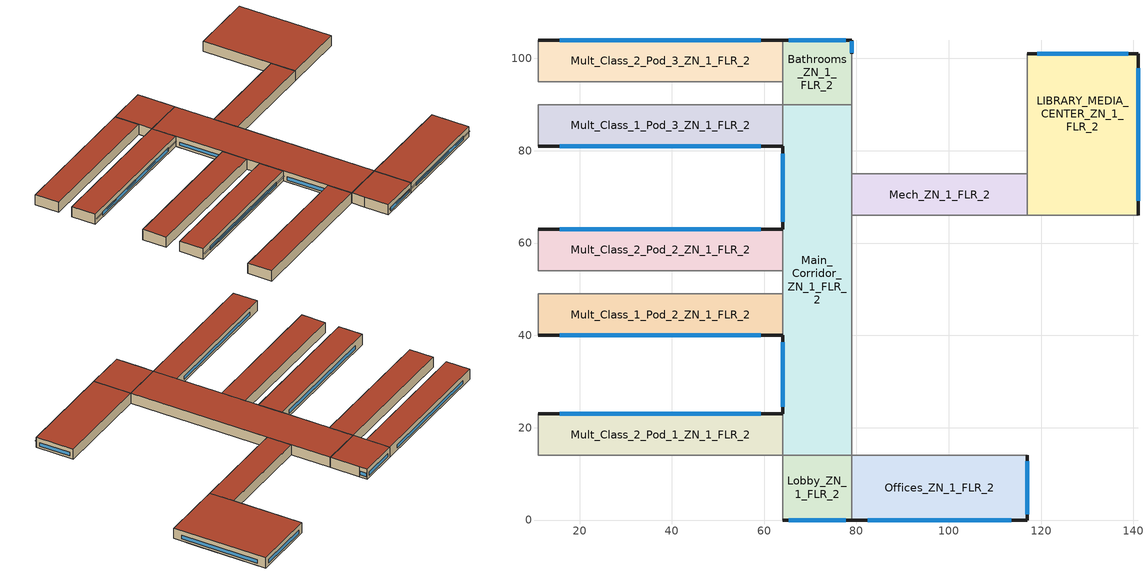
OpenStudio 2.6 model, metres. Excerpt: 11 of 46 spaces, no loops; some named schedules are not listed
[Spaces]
Bathrooms_ZN_1_FLR_2
 floor to Bathrooms_ZN_1_FLR_1: 79,104 79,90 64,90 64,104 z4
 wall outside (BTAP-Ext-Wall-Mass:U-0.315-:{ "cond"=>0.29} adj ext wall insulation): 79,101 79,104 64,104 z4:8
 wall to Auditorium_ZN_1_FLR_1: 79,90 79,101 z4:8
 wall to Mult_Class_2_Pod_3_ZN_1_FLR_2: 64,104 64,95 z4:8
 wall to Corridor_Pod_3_ZN_1_FLR_2: 64,95 64,90 z4:8
 wall to Main_Corridor_ZN_1_FLR_2: 64,90 79,90 z4:8
 window: 79,101.29 79,103.71 z4.91:6.24; 77.64,104 65.36,104 z4.91:6.22
 roof outside (BTAP-Ext-Roof-Metal:U-0.193-:{ "cond"=>0.164} adj roof insulation): 79,90 79,104 64,104 64,90 z8
Offices_ZN_1_FLR_2
 floor to Offices_ZN_1_FLR_1: 117,14 117,0 79,0 79,14 z4
 wall outside (BTAP-Ext-Wall-Mass:U-0.315-:{ "cond"=>0.29} adj ext wall insulation): 79,0 117,0 117,14 z4:8
 wall to Lobby_ZN_1_FLR_2: 79,14 79,0 z4:8
 wall to Gym_ZN_1_FLR_1: 117,14 79,14 z4:8
 window: 82.41,0 113.59,0 z4.9:6.22; 117,1.27 117,12.73 z4.91:6.22
 roof outside (BTAP-Ext-Roof-Metal:U-0.193-:{ "cond"=>0.164} adj roof insulation): 117,0 117,14 79,14 79,0 z8
Mult_Class_2_Pod_2_ZN_1_FLR_2
 floor to Mult_Class_2_Pod_2_ZN_1_FLR_1: 64,63 64,54 11,54 11,63 z4
 wall outside (BTAP-Ext-Wall-Mass:U-0.315-:{ "cond"=>0.29} adj ext wall insulation): 64,63 11,63 z4:8
 wall to Corridor_Pod_2_ZN_1_FLR_2: 11,54 64,54 z4:8
 wall to Main_Corridor_ZN_1_FLR_2: 64,54 64,63 z4:8
 wall to Corner_Class_2_Pod_2_ZN_1_FLR_2: 11,63 11,54 z4:8
 window: 59.25,63 15.75,63 z4.9:6.22
 roof outside (BTAP-Ext-Roof-Metal:U-0.193-:{ "cond"=>0.164} adj roof insulation): 64,54 64,63 11,63 11,54 z8
Mech_ZN_1_FLR_2
 floor to Mech_ZN_1_FLR_1: 117,75 117,66 79,66 79,75 z4
 wall to Gym_ZN_1_FLR_1: 79,66 117,66 z4:8
 wall to Main_Corridor_ZN_1_FLR_2: 79,75 79,66 z4:8
 wall to Auditorium_ZN_1_FLR_1: 117,75 79,75 z4:8
 wall to LIBRARY_MEDIA_CENTER_ZN_1_FLR_2: 117,66 117,75 z4:8
 roof outside (BTAP-Ext-Roof-Metal:U-0.193-:{ "cond"=>0.164} adj roof insulation): 117,66 117,75 79,75 79,66 z8
LIBRARY_MEDIA_CENTER_ZN_1_FLR_2
 floor to Kitchen_ZN_1_FLR_1: 141,75 141,66 117,66 117,75 z4
 floor to Cafeteria_ZN_1_FLR_1: 141,101 141,75 117,75 117,101 z4
 wall outside (BTAP-Ext-Wall-Mass:U-0.315-:{ "cond"=>0.29} adj ext wall insulation): 141,66 141,101 117,101 z4:8
 wall to Auditorium_ZN_1_FLR_1: 117,101 117,75 z4:8
 wall to Aux_Gym_ZN_1_FLR_1: 117,66 141,66 z4:8
 window: 141,69.14 141,97.86 z4.9:6.22; 138.84,101 119.16,101 z4.91:6.22
 roof outside (BTAP-Ext-Roof-Metal:U-0.193-:{ "cond"=>0.164} adj roof insulation): 141,66 141,101 117,101 117,66 z8
Main_Corridor_ZN_1_FLR_2
 floor to Main_Corridor_ZN_1_FLR_1: 79,90 79,14 64,14 64,90 z4
 wall outside (BTAP-Ext-Wall-Mass:U-0.315-:{ "cond"=>0.29} adj ext wall insulation): 64,81 64,63 / 64,40 64,23 z4:8
 wall to Gym_ZN_1_FLR_1: 79,14 79,66 z4:8
 wall to Mult_Class_1_Pod_2_ZN_1_FLR_2: 64,49 64,40 z4:8
 wall to Auditorium_ZN_1_FLR_1: 79,75 79,90 z4:8
 wall to Corridor_Pod_2_ZN_1_FLR_2: 64,54 64,49 z4:8
 wall to Mult_Class_2_Pod_1_ZN_1_FLR_2: 64,23 64,14 z4:8
 wall to Mult_Class_1_Pod_3_ZN_1_FLR_2: 64,90 64,81 z4:8
 wall to Lobby_ZN_1_FLR_2: 64,14 79,14 z4:8
 window: 64,38.46 64,24.54 / 64,79.37 64,64.63 z4.91:6.22
 roof outside (BTAP-Ext-Roof-Metal:U-0.193-:{ "cond"=>0.164} adj roof insulation): 79,14 79,90 64,90 64,14 z8
Mult_Class_2_Pod_1_ZN_1_FLR_2
 floor to Mult_Class_2_Pod_1_ZN_1_FLR_1: 64,23 64,14 11,14 11,23 z4
 wall outside (BTAP-Ext-Wall-Mass:U-0.315-:{ "cond"=>0.29} adj ext wall insulation): 64,23 11,23 z4:8
 wall to Corridor_Pod_1_ZN_1_FLR_2: 11,14 64,14 z4:8
 wall to Corner_Class_2_Pod_1_ZN_1_FLR_2: 11,23 11,14 z4:8
 window: 59.25,23 15.75,23 z4.9:6.22
 roof outside (BTAP-Ext-Roof-Metal:U-0.193-:{ "cond"=>0.164} adj roof insulation): 64,14 64,23 11,23 11,14 z8
Mult_Class_1_Pod_2_ZN_1_FLR_2
 floor to Mult_Class_1_Pod_2_ZN_1_FLR_1: 64,49 64,40 11,40 11,49 z4
 wall outside (BTAP-Ext-Wall-Mass:U-0.315-:{ "cond"=>0.29} adj ext wall insulation): 11,40 64,40 z4:8
 wall to Corner_Class_1_Pod_2_ZN_1_FLR_2: 11,49 11,40 z4:8
 wall to Corridor_Pod_2_ZN_1_FLR_2: 64,49 11,49 z4:8
 window: 15.75,40 59.25,40 z4.9:6.22
 roof outside (BTAP-Ext-Roof-Metal:U-0.193-:{ "cond"=>0.164} adj roof insulation): 64,40 64,49 11,49 11,40 z8
Mult_Class_1_Pod_3_ZN_1_FLR_2
 floor to Mult_Class_1_Pod_3_ZN_1_FLR_1: 64,90 64,81 11,81 11,90 z4
 wall outside (BTAP-Ext-Wall-Mass:U-0.315-:{ "cond"=>0.29} adj ext wall insulation): 11,81 64,81 z4:8
 wall to Corridor_Pod_3_ZN_1_FLR_2: 64,90 11,90 z4:8
 wall to Corner_Class_1_Pod_3_ZN_1_FLR_2: 11,90 11,81 z4:8
 window: 15.75,81 59.25,81 z4.9:6.22
 roof outside (BTAP-Ext-Roof-Metal:U-0.193-:{ "cond"=>0.164} adj roof insulation): 64,81 64,90 11,90 11,81 z8
Mult_Class_2_Pod_3_ZN_1_FLR_2
 floor to Mult_Class_2_Pod_3_ZN_1_FLR_1: 64,104 64,95 11,95 11,104 z4
 wall outside (BTAP-Ext-Wall-Mass:U-0.315-:{ "cond"=>0.29} adj ext wall insulation): 64,104 11,104 z4:8
 wall to Corner_Class_2_Pod_3_ZN_1_FLR_2: 11,104 11,95 z4:8
 wall to Corridor_Pod_3_ZN_1_FLR_2: 11,95 64,95 z4:8
 window: 59.25,104 15.75,104 z4.9:6.22
 roof outside (BTAP-Ext-Roof-Metal:U-0.193-:{ "cond"=>0.164} adj roof insulation): 64,95 64,104 11,104 11,95 z8
Lobby_ZN_1_FLR_2
 floor to Lobby_ZN_1_FLR_1: 79,14 79,0 64,0 64,14 z4
 wall outside (BTAP-Ext-Wall-Mass:U-0.315-:{ "cond"=>0.29} adj ext wall insulation): 64,0 79,0 z4:8
 wall to Mult_Class_1_Pod_1_ZN_1_FLR_2: 64,9 64,0 z4:8
 wall to Corridor_Pod_1_ZN_1_FLR_2: 64,14 64,9 z4:8
 window: 65.36,0 77.64,0 z4.91:6.22
 roof outside (BTAP-Ext-Roof-Metal:U-0.193-:{ "cond"=>0.164} adj roof insulation): 79,0 79,14 64,14 64,0 z8
shading: 63.97,81 11.03,81 11.03,80.44 63.97,80.44 z6.36; 78.97,0 64.03,0 64.03,-0.56 78.97,-0.56 z6.37; 116.97,0 79.03,0 79.03,-0.56 116.97,-0.56 z6.36; 63.97,40 11.03,40 11.03,39.44 63.97,39.44 z6.36
[Site]
Victoria Intl AP: Latitude {deg}=48.647; Longitude {deg}=-123.426; Time Zone {hr}=-8; Elevation {m}=19.5; Terrain=City
[Building]
SecondarySchool-CAN_BC_Victoria.Intl.AP.717990_CWEC2016.epw created: 2019-07-24 20:31:23 +0000: North Axis {deg}=0; Default Construction Set=BTAP-Mass at hdd = 2850.0 adj ext wall insulation adj roof insulation; Standards Number of Stories=2; Standards Number of Above Ground Stories=2; Standards Building Type=NECB2017_SecondarySchool
[ClimateZones]
Climate Zone Institution Name 1=ASHRAE; Climate Zone Document Name 1=ANSI/ASHRAE Standard 169; Climate Zone Document Year 1=2006; Climate Zone Institution Name 2=CEC; Climate Zone Document Name 2=California Climate Zone Descriptions; Climate Zone Document Year 2=1995
[Site:WaterMainsTemperature]
Calculation Method=Correlation; Annual Average Outdoor Air Temperature {C}=10.0917; Maximum Difference In Monthly Average Outdoor Air Temperatures {deltaC}=12.6
[Site:GroundTemperature:BuildingSurface]
19.527, 19.502, 19.536, 19.598, 20.002, 21.64, 22.225, 22.375, 21.449, 20.121, 19.802, 19.633
[SizingPeriod:DesignDay] Barometric Pressure {Pa}=101091; Sky Clearness=0; Rain Indicator=0; Snow Indicator=0; Day of Month=21; Daylight Saving Time Indicator=0; Humidity Indicating Type=Wetbulb; Dry-Bulb Temperature Range Modifier Type=DefaultMultipliers
Name | Maximum Dry-Bulb Temperature {C} | Daily Dry-Bulb Temperature Range {deltaC} | Humidity Indicating Conditions at Maximum Dry-Bulb | Wind Speed {m/s} | Wind Direction {deg} | Month | Day Type | Solar Model Indicator | ASHRAE Taub | ASHRAE Taud
Victoria Intl AP Ann Htg 99.6% Condns DB | -4 | 0 | -4 | 3.8 | 250 | 12 | WinterDesignDay | ASHRAEClearSky
Victoria Intl AP Ann Clg .4% Condns DB=>MWB | 26.7 | 10.1 | 17.7 | 2.8 | 120 | 7 | SummerDesignDay | ASHRAETau | 0.349 | 2.532
[Material:NoMass] Roughness=Smooth; Thermal Absorptance=0.9; Solar Absorptance=0.7
Name | Thermal Resistance {m2-K/W} | Visible Absorptance
Typical Carpet Pad | 0.21648 | 0.8
Typical Insulation 1 | 4.14482 | 0.7
Typical Insulation 2 | 2.90366 | 0.7
Typical Insulation 3 | 5.18133 | 0.7
Typical Carpet Pad 2 | 1.25503 | 0.8
Typical Carpet Pad 3 | 1.69459 | 0.8
Typical Insulation 4 | 0.476173 | 0.7
Typical Insulation 5 | 0.47619 | 0.7
Typical Insulation 6 R-18.04_R-value 30.0 (ft^2*h*R/Btu) | 5.28331 | 0.7
Typical Insulation 6 R-34.62_R-value 35.0 (ft^2*h*R/Btu) | 6.16386 | 0.7
[Material]
Name | Roughness | Thickness {m} | Conductivity {W/m-K} | Density {kg/m3} | Specific Heat {J/kg-K} | Thermal Absorptance | Solar Absorptance | Visible Absorptance
100mm Normalweight concrete floor | MediumSmooth | 0.1016 | 2.31 | 2322 | 832
G01 13mm gypsum board | Smooth | 0.0127 | 0.16 | 800 | 1090 | 0.9 | 0.7 | 0.5
G05 25mm wood | MediumSmooth | 0.0254 | 0.15 | 608 | 1630 | 0.9 | 0.5 | 0.5
4 in. Normalweight Concrete Floor | MediumRough | 0.1016 | 2.31 | 2322 | 832 | 0.9 | 0.7 | 0.7
1IN Stucco; 1IN Stucco 1 | Smooth | 0.0253 | 0.6918 | 1858 | 837 | 0.9 | 0.7 | 0.92
8IN CONCRETE HW RefBldg; 8IN CONCRETE HW RefBldg 1 | Rough | 0.2032 | 1.311 | 2240 | 836.8 | 0.9 | 0.7 | 0.7
1/2IN Gypsum; 1/2IN Gypsum 1 | Smooth | 0.0127 | 0.16 | 784.9 | 830 | 0.9 | 0.4 | 0.4
Metal Roof Surface; F08 Metal surface; Metal Roof Surface 1 | Smooth | 0.0008 | 45.28 | 7824 | 500 | 0.9 | 0.7 | 0.7
6 in. Normalweight Concrete Floor | MediumRough | 0.1524 | 2.31 | 2322 | 832 | 0.9 | 0.7 | 0.7
[Construction]
BTAP-Int-Floor: 100mm Normalweight concrete floor, Typical Carpet Pad
BTAP-Int-Wall: G01 13mm gypsum board, G01 13mm gypsum board
BTAP-Int-Ceiling: Typical Carpet Pad, 100mm Normalweight concrete floor
BTAP-Ext-DaylightDiffuser: SimpleGlazing
BTAP-Int-Door: G05 25mm wood
BTAP-Ext-Floor-Mass:U-0.227: Typical Insulation 1, 4 in. Normalweight Concrete Floor, Typical Carpet Pad
BTAP-Ext-Wall-Mass:U-0.315: 1IN Stucco, 8IN CONCRETE HW RefBldg, Typical Insulation 2, 1/2IN Gypsum
BTAP-Ext-Roof-Metal:U-0.193: Metal Roof Surface, Typical Insulation 3
BTAP-Grnd-Floor-Mass:U-0.757: 6 in. Normalweight Concrete Floor, Typical Carpet Pad 2
BTAP-Grnd-Roof-Mass:U-0.568: 6 in. Normalweight Concrete Floor, Typical Carpet Pad 3
BTAP-Ext-Door:U-2.1: F08 Metal surface, Typical Insulation 4
BTAP-Ext-OverHeadDoor:U-2.1: Typical Insulation 5
BTAP-Ext-DaylightDiffuser:U=0.210 SHGC=0.600: SimpleGlazing:U=0.210 SHGC=0.600
BTAP-Ext-Wall-Mass:U-0.315-:{ "cond"=>0.29} adj ext wall insulation: 1IN Stucco 1, 8IN CONCRETE HW RefBldg 1, Typical Insulation 6 R-18.04_R-value 30.0 (ft^2*h*R/Btu), 1/2IN Gypsum 1
BTAP-Ext-Roof-Metal:U-0.193-:{ "cond"=>0.164} adj roof insulation: Metal Roof Surface 1, Typical Insulation 6 R-34.62_R-value 35.0 (ft^2*h*R/Btu)
[DefaultConstructionSet] Default Interior Surface Constructions=Default Surface Constructions 2; Default Ground Contact Surface Constructions=BTAP-Mass at hdd = 2850.0 1; Default Exterior SubSurface Constructions=BTAP-Mass at hdd = 2850.0; Default Interior SubSurface Constructions=Default Sub Surface Constructions 2; Interior Partition Construction=BTAP-Int-Door
Name | Default Exterior Surface Constructions
BTAP-Mass at hdd = 2850.0 | BTAP-Mass at hdd = 2850.0
BTAP-Mass at hdd = 2850.0 adj ext wall insulation adj roof insulation | BTAP-Mass at hdd = 2850.0 adj ext wall insulation adj roof insulation
[DefaultSurfaceConstructions]
Name | Floor Construction | Wall Construction | Roof Ceiling Construction
Default Surface Constructions 2 | BTAP-Int-Floor | BTAP-Int-Wall | BTAP-Int-Ceiling
BTAP-Mass at hdd = 2850.0; BTAP-Mass at hdd = 2850.0 adj ext wall insulation adj roof insulation | BTAP-Ext-Floor-Mass:U-0.227 | BTAP-Ext-Wall-Mass:U-0.315 | BTAP-Ext-Roof-Metal:U-0.193
BTAP-Mass at hdd = 2850.0 1 | BTAP-Grnd-Floor-Mass:U-0.757 | BTAP-Grnd-Roof-Mass:U-0.568 | BTAP-Grnd-Roof-Mass:U-0.568
[DefaultSubSurfaceConstructions]
Name | Fixed Window Construction | Operable Window Construction | Door Construction | Glass Door Construction | Overhead Door Construction | Skylight Construction | Tubular Daylight Dome Construction | Tubular Daylight Diffuser Construction
Default Sub Surface Constructions 2 | BTAP-Ext-DaylightDiffuser | BTAP-Ext-DaylightDiffuser | BTAP-Int-Door
BTAP-Mass at hdd = 2850.0 | BTAP-Ext-DaylightDiffuser:U=0.210 SHGC=0.600 | BTAP-Ext-DaylightDiffuser:U=0.210 SHGC=0.600 | BTAP-Ext-Door:U-2.1 | BTAP-Ext-DaylightDiffuser:U=0.210 SHGC=0.600 | BTAP-Ext-OverHeadDoor:U-2.1 | BTAP-Ext-DaylightDiffuser:U=0.210 SHGC=0.600 | BTAP-Ext-DaylightDiffuser:U=0.210 SHGC=0.600 | BTAP-Ext-DaylightDiffuser:U=0.210 SHGC=0.600
[WindowMaterial:SimpleGlazingSystem] Solar Heat Gain Coefficient=0.3; Visible Transmittance=0.21
Name | U-Factor {W/m2-K}
SimpleGlazing | 2.2
SimpleGlazing:U=0.210 SHGC=0.600 | 2.1
[Space] Building Story=Building Story 2; Part of Total Floor Area=Yes
Name | Space Type | Thermal Zone
Bathrooms_ZN_1_FLR_2 | Space Function Washroom - other-sch-D | WET_ST=Washroom - other-sch-D_FL=Building Story 2_SCHD
LIBRARY_MEDIA_CENTER_ZN_1_FLR_2 | Space Function Library reading area | ALL_ST=Library reading area_FL=Building Story 2_SCH=C
Mult_Class_1_Pod_3_ZN_1_FLR_2; Mult_Class_1_Pod_2_ZN_1_FLR_2 | Space Function Classroom/Lecture hall/Training room other | ALL_ST=Classroom/Lecture hall/Training room other_FL=Building Story 2_SCH=D 1
Offices_ZN_1_FLR_2 | Space Function Office enclosed <= 25 m2 | ALL_ST=Office enclosed <= 25 m2_FL=Building Story 2_SCH=A
Mult_Class_2_Pod_3_ZN_1_FLR_2; Mult_Class_2_Pod_2_ZN_1_FLR_2; Mult_Class_2_Pod_1_ZN_1_FLR_2 | Space Function Classroom/Lecture hall/Training room other | ALL_ST=Classroom/Lecture hall/Training room other_FL=Building Story 2_SCH=D 2
Mech_ZN_1_FLR_2 | Space Function Electrical/Mechanical room-sch-D | WILD_ST=Electrical/Mechanical room-sch-D_FL=Building Story 2_SCH=D
Main_Corridor_ZN_1_FLR_2 | Space Function Corridor/Transition area other-sch-D | WILD_ST=Corridor/Transition area other-sch-D_FL=Building Story 2_SCH=D
Lobby_ZN_1_FLR_2 | Space Function Lobby - other | ALL_ST=Lobby - other_FL=Building Story 2_SCH=C
[BuildingStory]
Building Story 2: Nominal Z Coordinate {m}=4
[SpaceType] Standards Building Type=Space Function
Name | Default Schedule Set | Design Specification Outdoor Air Object | Standards Space Type
Space Function Washroom - other-sch-D | Space Function Washroom - other-sch-D Schedule Set | Space Function Washroom - other-sch-D Ventilation | Washroom - other-sch-D
Space Function Library reading area | Space Function Library reading area Schedule Set | Space Function Library reading area Ventilation | Library reading area
[People:Definition] Number of People Calculation Method=People/Area; Fraction Radiant=0.3
Name | People per Space Floor Area {person/m2}
Space Function Electrical/Mechanical room-sch-D People Definition | 0.00500182
Space Function Library reading area People Definition; Space Function Office enclosed <= 25 m2 People Definition | 0.0500182
Space Function Lobby - other People Definition | 0.100036
Space Function Washroom - other-sch-D People Definition | 0.0333454
[People] Work Efficiency Schedule=Work Efficiency Schedule; Clothing Insulation Schedule=Clothing Schedule; Air Velocity Schedule=Air Velocity Schedule; Multiplier=1
Name | People Definition | Space or SpaceType
Space Function Electrical/Mechanical room-sch-D People | Space Function Electrical/Mechanical room-sch-D People Definition | Space Function Electrical/Mechanical room-sch-D
Space Function Library reading area People | Space Function Library reading area People Definition | Space Function Library reading area
Space Function Lobby - other People | Space Function Lobby - other People Definition | Space Function Lobby - other
Space Function Washroom - other-sch-D People | Space Function Washroom - other-sch-D People Definition | Space Function Washroom - other-sch-D
[Lights:Definition] Design Level Calculation Method=Watts/Area; Fraction Radiant=0.5; Fraction Visible=0.2
Name | Watts per Space Floor Area {W/m2}
Space Function Electrical/Mechanical room-sch-D Lights Definition | 4.60167
Space Function Library reading area Lights Definition-new | 10.3
Space Function Lobby - other Lights Definition-new | 9
Space Function Office enclosed <= 25 m2 Lights Definition-new | 8
Space Function Washroom - other-sch-D Lights Definition-new | 6.8
[Lights] Fraction Replaceable=1
Name | Lights Definition | Space or SpaceType
Space Function Electrical/Mechanical room-sch-D Lights | Space Function Electrical/Mechanical room-sch-D Lights Definition | Space Function Electrical/Mechanical room-sch-D
Space Function Library reading area Lights | Space Function Library reading area Lights Definition-new | Space Function Library reading area
Space Function Lobby - other Lights | Space Function Lobby - other Lights Definition-new | Space Function Lobby - other
Space Function Washroom - other-sch-D Lights | Space Function Washroom - other-sch-D Lights Definition-new | Space Function Washroom - other-sch-D
[ElectricEquipment:Definition] Design Level Calculation Method=Watts/Area; Fraction Radiant=0.5
Name | Watts per Space Floor Area {W/m2}
Space Function Washroom - other-sch-D Elec Equip Definition - 30.0 percent reduction; Space Function Electrical/Mechanical room-sch-D Elec Equip Definition - 30.0 percent reduction; Space Function Library reading area Elec Equip Definition - 30.0 percent reduction; Space Function Lobby - other Elec Equip Definition - 30.0 percent reduction | 0.700254
Space Function Office enclosed <= 25 m2 Elec Equip Definition - 30.0 percent reduction | 5.25191
[ElectricEquipment]
Name | Electric Equipment Definition | Space or SpaceType
Space Function Electrical/Mechanical room-sch-D Elec Equip 30.0 percent reduction | Space Function Electrical/Mechanical room-sch-D Elec Equip Definition - 30.0 percent reduction | Space Function Electrical/Mechanical room-sch-D
Space Function Library reading area Elec Equip 30.0 percent reduction | Space Function Library reading area Elec Equip Definition - 30.0 percent reduction | Space Function Library reading area
Space Function Lobby - other Elec Equip 30.0 percent reduction | Space Function Lobby - other Elec Equip Definition - 30.0 percent reduction | Space Function Lobby - other
Space Function Washroom - other-sch-D Elec Equip 30.0 percent reduction | Space Function Washroom - other-sch-D Elec Equip Definition - 30.0 percent reduction | Space Function Washroom - other-sch-D
[DesignSpecification:OutdoorAir] Outdoor Air Method=Sum; Outdoor Air Flow per Person {m3/s-person}=0; Outdoor Air Flow Rate {m3/s}=0; Outdoor Air Flow Air Changes per Hour {1/hr}=0
Name | Outdoor Air Flow per Floor Area {m3/s-m2}
Space Function Electrical/Mechanical room-sch-D Ventilation; Space Function Washroom - other-sch-D Ventilation | 0.0003048
Space Function Library reading area Ventilation | 0.0008636
Space Function Lobby - other Ventilation | 0.0041148
[DefaultScheduleSet] People Activity Level Schedule=NECB-Activity; Infiltration Schedule=Always On
Name | Number of People Schedule | Lighting Schedule | Electric Equipment Schedule
Space Function Electrical/Mechanical room-sch-D Schedule Set | NECB-D-Occupancy | NECB-D-Lighting | NECB-D-Electric-Equipment
Space Function Library reading area Schedule Set; Space Function Lobby - other Schedule Set | NECB-C-Occupancy | NECB-C-Occupancy-NECB-C-Lighting-0.0-0.0-0.67-Light Ruleset | NECB-C-Electric-Equipment
Space Function Washroom - other-sch-D Schedule Set | NECB-D-Occupancy | NECB-D-Occupancy-NECB-D-Lighting-0.5-0.0-0.67-Light Ruleset | NECB-D-Electric-Equipment
[ThermostatSetpoint:DualSetpoint]
Name | Heating Setpoint Temperature Schedule | Cooling Setpoint Temperature Schedule
Space Function Washroom - other-sch-D Thermostat 6; Space Function Classroom/Lecture hall/Training room other Thermostat 52; Space Function Corridor/Transition area other-sch-D Thermostat 17; Space Function Electrical/Mechanical room-sch-D Thermostat 6 | NECB-D-Thermostat Setpoint-Heating | NECB-D-Thermostat Setpoint-Cooling
Space Function Lobby - other Thermostat 6; Space Function Library reading area Thermostat 3 | NECB-C-Thermostat Setpoint-Heating | NECB-C-Thermostat Setpoint-Cooling
Space Function Office enclosed <= 25 m2 Thermostat 6 | NECB-A-Thermostat Setpoint-Heating | NECB-A-Thermostat Setpoint-Cooling
[SpaceInfiltration:DesignFlowRate] Schedule=Always On Discrete; Design Flow Rate Calculation Method=Flow/ExteriorArea; Flow per Exterior Surface Area {m3/s-m2}=0.0001289; Constant Term Coefficient=0; Temperature Term Coefficient=0; Velocity Term Coefficient=0.224; Velocity Squared Term Coefficient=0
Name | Space or SpaceType
Bathrooms_ZN_1_FLR_2 Infiltration | Bathrooms_ZN_1_FLR_2
LIBRARY_MEDIA_CENTER_ZN_1_FLR_2 Infiltration | LIBRARY_MEDIA_CENTER_ZN_1_FLR_2
Lobby_ZN_1_FLR_2 Infiltration | Lobby_ZN_1_FLR_2
Main_Corridor_ZN_1_FLR_2 Infiltration | Main_Corridor_ZN_1_FLR_2
Mech_ZN_1_FLR_2 Infiltration | Mech_ZN_1_FLR_2
Mult_Class_1_Pod_2_ZN_1_FLR_2 Infiltration | Mult_Class_1_Pod_2_ZN_1_FLR_2
Mult_Class_1_Pod_3_ZN_1_FLR_2 Infiltration | Mult_Class_1_Pod_3_ZN_1_FLR_2
Mult_Class_2_Pod_1_ZN_1_FLR_2 Infiltration | Mult_Class_2_Pod_1_ZN_1_FLR_2
Mult_Class_2_Pod_2_ZN_1_FLR_2 Infiltration | Mult_Class_2_Pod_2_ZN_1_FLR_2
Mult_Class_2_Pod_3_ZN_1_FLR_2 Infiltration | Mult_Class_2_Pod_3_ZN_1_FLR_2
Offices_ZN_1_FLR_2 Infiltration | Offices_ZN_1_FLR_2
[ThermalZone] Use Ideal Air Loads=No
Name | Thermostat
WET_ST=Washroom - other-sch-D_FL=Building Story 2_SCHD | Space Function Washroom - other-sch-D Thermostat 6
ALL_ST=Lobby - other_FL=Building Story 2_SCH=C | Space Function Lobby - other Thermostat 6
ALL_ST=Classroom/Lecture hall/Training room other_FL=Building Story 2_SCH=D 1 | Space Function Classroom/Lecture hall/Training room other Thermostat 51
ALL_ST=Classroom/Lecture hall/Training room other_FL=Building Story 2_SCH=D 2 | Space Function Classroom/Lecture hall/Training room other Thermostat 52
ALL_ST=Library reading area_FL=Building Story 2_SCH=C | Space Function Library reading area Thermostat 3
ALL_ST=Office enclosed <= 25 m2_FL=Building Story 2_SCH=A | Space Function Office enclosed <= 25 m2 Thermostat 6
WILD_ST=Corridor/Transition area other-sch-D_FL=Building Story 2_SCH=D | Space Function Corridor/Transition area other-sch-D Thermostat 17
WILD_ST=Electrical/Mechanical room-sch-D_FL=Building Story 2_SCH=D | Space Function Electrical/Mechanical room-sch-D Thermostat 6
